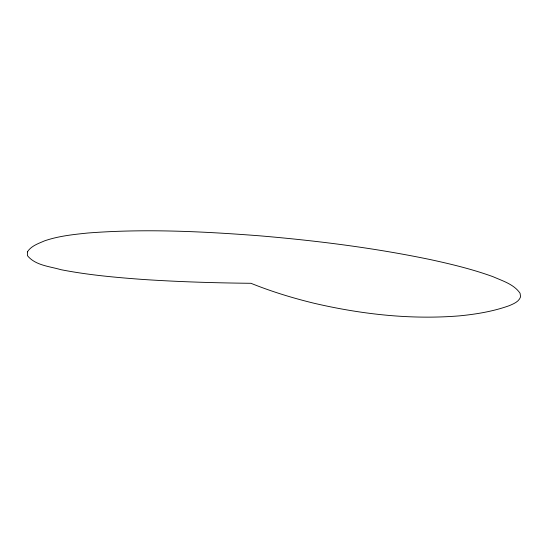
<?xml version="1.0" encoding="UTF-8"?>
<svg xmlns="http://www.w3.org/2000/svg" width="548" height="548" viewBox="0 0 548 548"><rect width="100%" height="100%" fill="white"/><g stroke="black" fill="none" stroke-linecap="round" stroke-linejoin="round"><path stroke-width="0.82" d="M27.407 251.847L27.4 255.621C35.38 265.485 49.567 266.328 60.951 269.691C88.112 274.993 115.717 277.452 143.288 279.48C179.128 281.843 215.042 282.926 250.957 283.295C271.541 291.598 292.81 298.091 314.374 303.325C361.817 314.319 410.89 319.833 459.553 315.854C476.472 314.182 493.392 311.394 509.428 305.606C513.771 303.702 518.949 301.715 520.6 296.811L520.059 293.242C513.894 284.227 502.639 280.953 493.118 276.733C472.801 269.335 451.737 264.252 430.632 259.649C374.216 247.895 316.943 240.688 259.546 235.804C202.486 231.42 145.049 228.585 87.899 233.01C73.329 234.503 58.574 236.037 44.641 240.825C38.422 243.552 31.257 245.826 27.407 251.847"/></g></svg>
